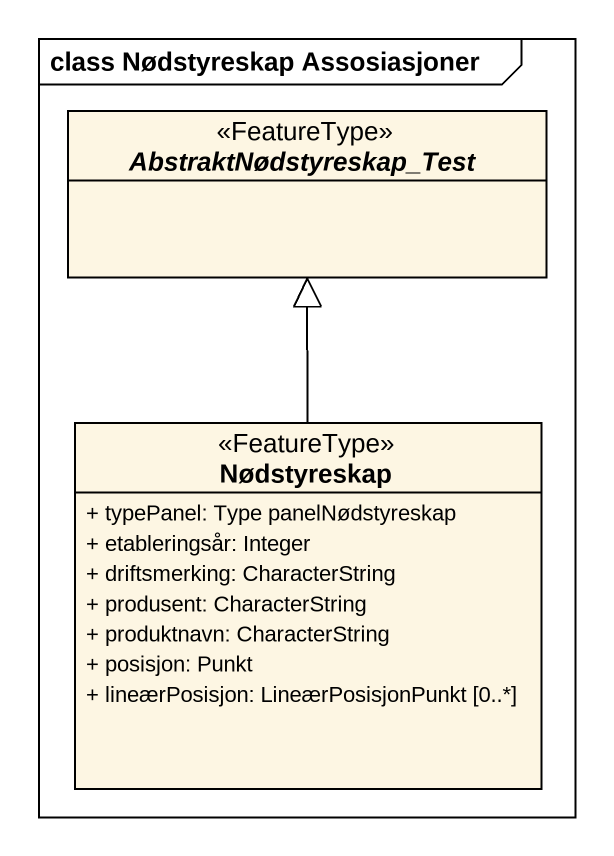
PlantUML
@startuml
mainframe class Nødstyreskap Assosiasjoner
hide circle
hide empty members
skinparam classAttributeIconSize 0
abstract class AbstraktNødstyreskap_Test <<FeatureType>>
class Nødstyreskap <<FeatureType>> {
  + typePanel: Type panelNødstyreskap
  + etableringsår: Integer
  + driftsmerking: CharacterString
  + produsent: CharacterString
  + produktnavn: CharacterString
  + posisjon: Punkt
  + lineærPosisjon: LineærPosisjonPunkt [0..*]
}
Nødstyreskap -up-|> AbstraktNødstyreskap_Test
@enduml
